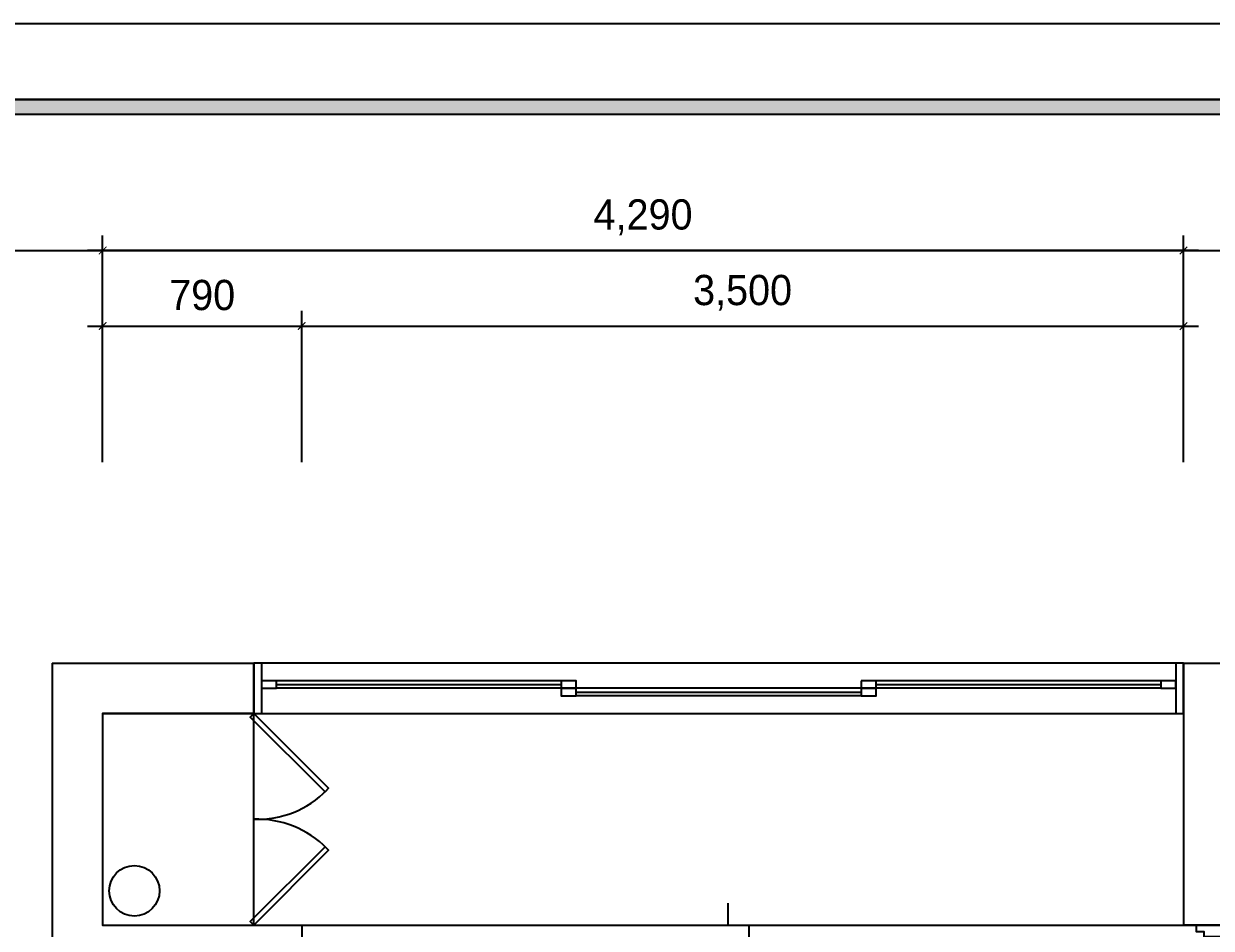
# Model space of a CAD drawing. Header units: inches. Extents: x 4000 to 56200, y 2703 to 36422.
# Drawn here: x 35303 to 40017, y 17533 to 21123 of the extents above; entities that cross this region are included whole.
import ezdxf
from ezdxf.enums import TextEntityAlignment as Align

# ---------------------------------------------------------------- set-up
doc = ezdxf.new("R2010")
doc.units = ezdxf.units.IN
doc.header["$LTSCALE"] = 30
doc.header["$MEASUREMENT"] = 0
for name, color, linetype in [('0-LINE', 7, 'Continuous'), ('06-C-천장', 4, 'Continuous'), ('06-FUR', 6, 'Continuous'), ('07-DIM', 5, 'Continuous'), ('3.기호.계단선', 30, 'Continuous'), ('_LIBR', 4, 'Continuous'), ('FORM(YOURNAME)-1', 1, 'Continuous'), ('FORM(YOURNAME)-11', 1, 'Continuous'), ('도면층2', 2, 'Continuous'), ('도면층4', 4, 'Continuous'), ('도면층5', 5, 'Continuous')]:
    doc.layers.add(name, color=color, linetype=linetype)
doc.styles.add('HY 울릉도 L', font='')
doc.styles.add('YOURNAME', font='HY울릉도M.TTF')
doc.styles.get('HY 울릉도 L').set_extended_font_data('HY울릉도L')
doc.dimstyles.new('60', dxfattribs={"dimscale": 60, "dimtxt": 2, "dimasz": 1, "dimexe": 1, "dimexo": 1, "dimgap": 1, "dimtad": 1, "dimdec": 0, "dimrnd": 0.05, "dimdsep": 46, "dimlunit": 6, "dimtxsty": 'HY 울릉도 L', "dimblk": 'ARCHTICK', "dimcen": 2.5, "dimdle": 1, "dimclrd": 133, "dimclre": 133, "dimclrt": 30, "dimadec": 0, "dimazin": 0, "dimtfac": 1, "dimtdec": 0, "dimtix": 1, "dimtmove": 2, "dimatfit": 3, "dimldrblk": 'ARCHTICK', "dimfxl": 1, "dimlwd": -1, "dimlwe": -1, "dimarcsym": 0})

# ---------------------------------------------------------------- blocks, each defined once
blk = doc.blocks.new('FORM-ELEVATION')
at = {"layer": 'FORM(YOURNAME)-11'}
h = blk.add_hatch(color=256, dxfattribs=at)
h.dxf.hatch_style = 1
h.paths.add_polyline_path([(-10309, 35708), (71691, 35708), (71691, 35508), (-10309, 35508)])
h.paths.add_polyline_path([(-10309, -21492), (71691, -21492), (71691, -21692), (-10309, -21692)])
at = {"layer": 'Defpoints', "color": 158}
for points in [[(-10309, -21692), (71691, -21692), (71691, 35708), (-10309, 35708)], [(-8309, 33708), (61071, 33708), (61071, -19692), (-8309, -19692)]]:
    blk.add_lwpolyline(points, close=True, dxfattribs=at)
at = {"layer": 'FORM(YOURNAME)-11', "color": 250}
blk.add_lwpolyline([(-11309, -22692), (72691, -22692), (72691, 36708), (-11309, 36708)], close=True, dxfattribs=at)
at = {"layer": 'FORM(YOURNAME)-11'}
blk.add_lwpolyline([(-10309, 35708), (71691, 35708), (71691, 35508), (-10309, 35508)], close=True, dxfattribs=at)
at = {"layer": 'FORM(YOURNAME)-11', "color": 3, "style": 'YOURNAME'}
for tag, height, p in [('1', 450, (71041, -1219)), ('2', 450, (71041, -1863)), ('3', 450, (71041, -3150)), ('4', 450, (71041, -5081)), ('5', 515, (71041, -7398)), ('6', 515, (71041, -9650)), ('7', 515, (71041, -11903)), ('8', 515, (71041, -14155)), ('9', 515, (71041, -16408)), ('10', 515, (66791, -18596)), ('11', 515, (71041, -18660)), ('12', 515, (66791, -20848)), ('13', 515, (71041, -20848))]:
    blk.add_attdef(tag, text='', height=height, dxfattribs=at).set_placement(p, align=Align.MIDDLE_RIGHT)
blk = doc.blocks.new('도남e편한108-1003')
at = {"layer": '도면층2'}
for p, q in [((13177.7, 37571.9), (13177.7, 25896.9)), ((13177.7, 37571.9), (13977.7, 37571.9)), ((13977.7, 37371.9), (13977.7, 37571.9)), ((13977.7, 37571.9), (13977.7, 37371.9)), ((17667.7, 37571.9), (17867.7, 37571.9)), ((17667.7, 37371.9), (17667.7, 37571.9)), ((17667.7, 37571.9), (17667.7, 37371.9)), ((13377.7, 37371.9), (13377.7, 36531.9)), ((13377.7, 37371.9), (13977.7, 37371.9)), ((17667.7, 37371.9), (17667.7, 36531.9)), ((13377.7, 36531.9), (14167.7, 36531.9)), ((14167.7, 36531.9), (14167.7, 36331.9)), ((17867.7, 36531.9), (17667.7, 36531.9)), ((17667.7, 36531.9), (17867.7, 36531.9))]:
    blk.add_line(p, q, dxfattribs=at)
at = {"layer": '도면층4'}
for p, q in [((17667.7, 37571.9), (13977.7, 37571.9)), ((13977.7, 37571.9), (13977.7, 37371.9)), ((14007.7, 37571.9), (14007.7, 37371.9)), ((17637.7, 37571.9), (17637.7, 37371.9)), ((17667.7, 37571.9), (17667.7, 37371.9)), ((14067.7, 37486.9), (15197.7, 37486.9)), ((16447.7, 37486.9), (17577.7, 37486.9)), ((15257.7, 37456.9), (16387.7, 37456.9))]:
    blk.add_line(p, q, dxfattribs=at)
for points in [[(13977.7, 37371.9), (17667.7, 37371.9), (17667.7, 37571.9), (13977.7, 37571.9)], [(14007.7, 37501.9), (14007.7, 37471.9), (14067.7, 37471.9), (14067.7, 37501.9)], [(15197.7, 37501.9), (15197.7, 37471.9), (15257.7, 37471.9), (15257.7, 37501.9)], [(16387.7, 37501.9), (16387.7, 37471.9), (16447.7, 37471.9), (16447.7, 37501.9)], [(17577.7, 37501.9), (17577.7, 37471.9), (17637.7, 37471.9), (17637.7, 37501.9)], [(15197.7, 37471.9), (15197.7, 37441.9), (15257.7, 37441.9), (15257.7, 37471.9)], [(16387.7, 37471.9), (16387.7, 37441.9), (16447.7, 37441.9), (16447.7, 37471.9)]]:
    blk.add_lwpolyline(points, close=True, dxfattribs=at)
at = {"layer": '도면층5'}
for p, q in [((15197.7, 37501.9), (14067.7, 37501.9)), ((17577.7, 37501.9), (16447.7, 37501.9)), ((15197.7, 37471.9), (14067.7, 37471.9)), ((16387.7, 37471.9), (15257.7, 37471.9)), ((16387.7, 37441.9), (15257.7, 37441.9)), ((17577.7, 37471.9), (16447.7, 37471.9))]:
    blk.add_line(p, q, dxfattribs=at)
blk = doc.blocks.new('cjswjdeh')
at = {"layer": '0-LINE', "color": 8}
for p, q in [((38098.3, 17633.2), (38098.3, 17545.5)), ((36406.7, 17545.5), (39906.7, 17545.5)), ((38098.3, 17545.5), (38180.9, 17545.5)), ((38180.9, 17545.5), (38180.9, 17465.6))]:
    blk.add_line(p, q, dxfattribs=at)
at = {"layer": '06-FUR', "color": 8}
blk.add_lwpolyline([(36216.7, 18385.5), (35616.7, 18385.5), (35616.7, 17545.5), (36216.7, 17545.5)], close=True, dxfattribs=at)
for points in [[(36216.7, 18385.5), (36513.6, 18088.5), (36499.5, 18074.4), (36202.5, 18371.4), (36216.7, 18385.5)], [(36216.7, 17545.5), (36513.6, 17842.5), (36499.5, 17856.6), (36202.5, 17559.6), (36216.7, 17545.5)]]:
    blk.add_lwpolyline(points, dxfattribs=at)
for centre, start, end in [((36231.1, 18349.9), 267.8507, 315.7448), ((36231.1, 17581.1), 44.2552, 92.1493)]:
    blk.add_arc(centre, 384.6, start, end, dxfattribs=at)
at = {"layer": '3.기호.계단선', "color": 8}
blk.add_circle((35742.5, 17681.6), 100, dxfattribs=at)
at = {"layer": '_LIBR', "color": 8, "linetype": 'Continuous'}
blk.add_lwpolyline([(40077.2, 17500.5), (40077.2, 17520.5), (40106.7, 17520.5), (40106.7, 17545.5), (39956.7, 17545.5), (39956.7, 17520.5), (39987.2, 17520.5), (39987.2, 17500.5)], close=True, dxfattribs=at)
at = {"layer": '06-C-천장'}
blk.add_blockref('도남e편한108-1003', (22239, -18986.4), dxfattribs=at)
blk = doc.blocks.new('_ARCHTICK')
at = {"color": 0, "linetype": 'ByBlock', "const_width": 0.075}
blk.add_lwpolyline([(-0.25, -0.25), (0.25, 0.25)], dxfattribs=at)
blk = doc.blocks.new('*D139')
at = {"layer": '07-DIM', "color": 133, "transparency": 16777216}
for p, q in [((35616.7, 19383), (35616.7, 20283)), ((39906.7, 19383), (39906.7, 20283)), ((39966.7, 20223), (35556.7, 20223))]:
    blk.add_line(p, q, dxfattribs=at)
at = {"layer": 'Defpoints', "color": 0, "transparency": 16777216}
for p in [(35616.7, 20223), (35616.7, 19323), (39906.7, 19323)]:
    blk.add_point(p, dxfattribs=at)
at = {"layer": '07-DIM', "color": 133, "transparency": 16777216, "xscale": 60, "yscale": 60, "zscale": 60, "rotation": 180}
blk.add_blockref('_ARCHTICK', (35616.7, 20223), dxfattribs=at)
at = {"layer": '07-DIM', "color": 133, "transparency": 16777216, "xscale": 60, "yscale": 60, "zscale": 60}
blk.add_blockref('_ARCHTICK', (39906.7, 20223), dxfattribs=at)
at = {"layer": '07-DIM', "color": 30, "transparency": 16777216, "insert": (37761.7, 20355), "char_height": 120, "attachment_point": 5, "style": 'HY 울릉도 L'}
blk.add_mtext('4,290', dxfattribs=at)
blk = doc.blocks.new('*D140')
at = {"layer": '07-DIM', "color": 133, "transparency": 16777216}
for p, q in [((35616.7, 19383), (35616.7, 19983)), ((36406.7, 19383), (36406.7, 19983)), ((35556.7, 19923), (36466.7, 19923))]:
    blk.add_line(p, q, dxfattribs=at)
at = {"layer": 'Defpoints', "color": 0, "transparency": 16777216}
for p in [(36406.7, 19923), (35616.7, 19323), (36406.7, 19323)]:
    blk.add_point(p, dxfattribs=at)
at = {"layer": '07-DIM', "color": 133, "transparency": 16777216, "xscale": 60, "yscale": 60, "zscale": 60, "rotation": 180}
blk.add_blockref('_ARCHTICK', (35616.7, 19923), dxfattribs=at)
at = {"layer": '07-DIM', "color": 133, "transparency": 16777216, "xscale": 60, "yscale": 60, "zscale": 60}
blk.add_blockref('_ARCHTICK', (36406.7, 19923), dxfattribs=at)
at = {"layer": '07-DIM', "color": 30, "transparency": 16777216, "insert": (36011.7, 20045.6), "char_height": 120, "attachment_point": 5, "style": 'HY 울릉도 L'}
blk.add_mtext('790', dxfattribs=at)
blk = doc.blocks.new('*D141')
at = {"layer": '07-DIM', "color": 133, "transparency": 16777216}
for p, q in [((36406.7, 19383), (36406.7, 19983)), ((39906.7, 19383), (39906.7, 19983)), ((36346.7, 19923), (39966.7, 19923))]:
    blk.add_line(p, q, dxfattribs=at)
at = {"layer": 'Defpoints', "color": 0, "transparency": 16777216}
for p in [(39906.7, 19923), (36406.7, 19323), (39906.7, 19323)]:
    blk.add_point(p, dxfattribs=at)
at = {"layer": '07-DIM', "color": 133, "transparency": 16777216, "xscale": 60, "yscale": 60, "zscale": 60, "rotation": 180}
blk.add_blockref('_ARCHTICK', (36406.7, 19923), dxfattribs=at)
at = {"layer": '07-DIM', "color": 133, "transparency": 16777216, "xscale": 60, "yscale": 60, "zscale": 60}
blk.add_blockref('_ARCHTICK', (39906.7, 19923), dxfattribs=at)
at = {"layer": '07-DIM', "color": 30, "transparency": 16777216, "insert": (38156.7, 20055), "char_height": 120, "attachment_point": 5, "style": 'HY 울릉도 L'}
blk.add_mtext('3,500', dxfattribs=at)

msp = doc.modelspace()

# ---------------------------------------------------------------- block references
at = {"layer": '07-DIM'}
msp.add_blockref('cjswjdeh', (0, 0), dxfattribs=at)
at = {"layer": 'FORM(YOURNAME)-1', "xscale": 0.3, "yscale": 0.3, "zscale": 0.3}
msp.add_blockref('FORM-ELEVATION', (33792.2, 10110.5), dxfattribs=at)

# ---------------------------------------------------------------- dimensions: what is measured, and where the dimension line sits
at = {"layer": '07-DIM'}
for base, p1, p2, picture, middle in [((35616.7, 20223), (39906.7, 19323), (35616.7, 19323), '*D139', (37761.7, 20355)), ((39906.7, 19923), (36406.7, 19323), (39906.7, 19323), '*D141', (38156.7, 20055)), ((36406.7, 19923), (35616.7, 19323), (36406.7, 19323), '*D140', (36011.7, 20045.6))]:
    dim = msp.add_linear_dim(base=base, p1=p1, p2=p2, dimstyle='60', dxfattribs=at)
    dim.commit()
    dim.dimension.update_dxf_attribs({"geometry": picture, "text_midpoint": middle})

doc.saveas('drawing.dxf')
